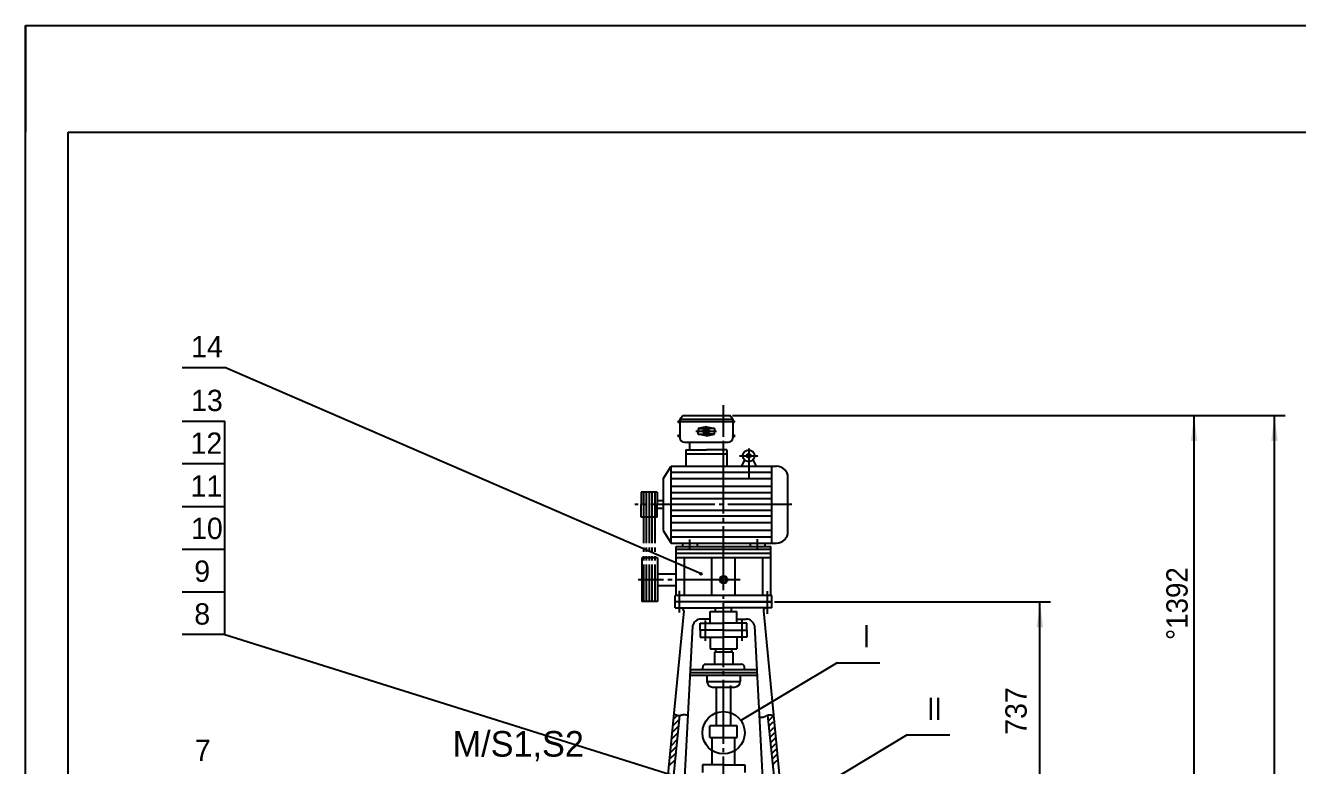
# Model space of a CAD drawing. Extents: x 281 to 6962, y -744 to 547.
# Drawn here: x 281.4 to 579.5, y 373.2 to 546.7 of the extents above; entities that cross this region are included whole.
import ezdxf

# ---------------------------------------------------------------- set-up
doc = ezdxf.new("R2010")
doc.units = 0
doc.linetypes.add('BORDER', pattern=[17, 12, -1, 1, -1, 1, -1])
doc.linetypes.add('DASHDOT', pattern=[18, 15, -1, 1, -1])
doc.layers.get('0').update_dxf_attribs({"linetype": 'CONTINUOUS'})
for name, color, linetype in [('1', 7, 'CONTINUOUS'), ('2', 94, 'DASHDOT'), ('6', 7, 'BORDER'), ('70', 8, 'CONTINUOUS'), ('85', 7, 'CONTINUOUS')]:
    doc.layers.add(name, color=color, linetype=linetype)
doc.styles.add('STYLE1', font='cadt_en.shx', dxfattribs={"width": 0.799282, "bigfont": 'cadt_hz.shx'})
doc.styles.add('STYLE3', font='cadt_en.shx', dxfattribs={"width": 0.9717, "bigfont": 'cadt_hz.shx'})
doc.styles.add('STYLE35', font='cadt_en.shx', dxfattribs={"width": 0.971372, "bigfont": 'cadt_hz.shx'})

# ---------------------------------------------------------------- blocks, each defined once
blk = doc.blocks.new('*U2')
for p, q in [((433.52, 385.23), (433.59, 385.19, 1)), ((433.59, 385.19), (433.67, 385.15)), ((433.67, 385.15), (433.76, 385.11)), ((433.76, 385.11), (433.86, 385.06)), ((433.86, 385.06), (433.97, 385.02)), ((433.97, 385.02), (434.08, 384.98)), ((434.08, 384.98), (434.19, 384.95)), ((434.19, 384.95), (434.3, 384.93)), ((434.3, 384.93), (434.41, 384.91)), ((434.41, 384.91), (434.52, 384.91)), ((434.52, 384.91), (434.62, 384.92)), ((434.62, 384.92), (434.73, 384.93)), ((434.73, 384.93), (434.83, 384.95)), ((434.83, 384.95), (434.93, 384.97)), ((434.93, 384.97), (435.03, 385)), ((435.03, 385), (435.13, 385.02)), ((435.13, 385.02), (435.23, 385.05)), ((435.23, 385.05), (435.33, 385.08)), ((435.33, 385.08), (435.43, 385.1)), ((435.43, 385.1), (435.53, 385.12)), ((435.53, 385.12), (435.64, 385.13)), ((435.64, 385.13), (435.74, 385.14)), ((435.74, 385.14), (435.85, 385.13)), ((435.85, 385.13), (435.96, 385.12)), ((435.96, 385.12), (436.07, 385.1)), ((436.07, 385.1), (436.18, 385.06)), ((436.18, 385.06), (436.29, 385.03)), ((436.29, 385.03), (436.4, 384.98)), ((436.4, 384.98), (436.5, 384.94)), ((436.5, 384.94), (436.59, 384.9)), ((436.59, 384.9), (436.67, 384.85)), ((436.67, 384.85), (436.73, 384.82))]:
    blk.add_line(p, q)
blk = doc.blocks.new('*U3')
for p, q in [((453.26, 384.59), (453.34, 384.58, 1)), ((453.34, 384.58), (453.42, 384.56)), ((454.41, 384.55), (454.5, 384.59)), ((454.5, 384.59), (454.6, 384.63)), ((454.6, 384.63), (454.69, 384.68)), ((454.69, 384.68), (454.78, 384.72)), ((454.78, 384.72), (454.88, 384.77)), ((454.88, 384.77), (454.97, 384.82)), ((454.97, 384.82), (455.06, 384.87)), ((455.06, 384.87), (455.15, 384.92)), ((455.15, 384.92), (455.25, 384.96)), ((455.25, 384.96), (455.34, 385)), ((455.34, 385), (455.45, 385.03)), ((455.45, 385.03), (455.55, 385.05)), ((455.55, 385.05), (455.66, 385.06)), ((455.66, 385.06), (455.77, 385.07)), ((455.77, 385.07), (455.89, 385.06)), ((455.89, 385.06), (456.01, 385.05)), ((456.01, 385.05), (456.12, 385.03)), ((456.12, 385.03), (456.23, 385.01)), ((456.23, 385.01), (456.33, 384.99)), ((456.33, 384.99), (456.41, 384.97)), ((456.41, 384.97), (456.49, 384.96)), ((453.42, 384.56), (453.52, 384.53)), ((453.52, 384.53), (453.63, 384.51)), ((453.63, 384.51), (453.74, 384.5)), ((453.74, 384.5), (453.86, 384.49)), ((453.86, 384.49), (453.98, 384.48)), ((453.98, 384.48), (454.09, 384.49)), ((454.09, 384.49), (454.2, 384.5)), ((454.2, 384.5), (454.31, 384.52)), ((454.31, 384.52), (454.41, 384.55))]:
    blk.add_line(p, q)
blk = doc.blocks.new('*D39')
for p, q in [((456.95, 411.58), (521.63, 411.58)), ((519.13, 362.45), (519.13, 411.58)), ((451.62, 362.45), (521.63, 362.45))]:
    blk.add_line(p, q)
for points in [[(519.13, 411.58), (519.88, 405.58), (518.38, 405.58)], [(519.13, 362.45), (518.38, 368.45), (519.88, 368.45)]]:
    blk.add_solid(points)
at = {"style": 'STYLE1'}
blk.add_text('737', height=5, rotation=90, dxfattribs=at).set_placement((516.03, 380.37))
blk = doc.blocks.new('*D40')
for p, q in [((447.1, 455.25), (557.75, 455.25)), ((555.25, 362.45), (555.25, 455.25)), ((442.45, 362.45), (557.75, 362.45))]:
    blk.add_line(p, q)
for points in [[(555.25, 455.25), (556, 449.25), (554.5, 449.25)], [(555.25, 362.45), (554.5, 368.45), (556, 368.45)]]:
    blk.add_solid(points)
at = {"insert": (553.82, 402.62), "char_height": 5, "attachment_point": 7, "rotation": 90, "style": 'STYLE3'}
blk.add_mtext('%%d1392', dxfattribs=at)
blk = doc.blocks.new('*D163')
for p, q in [((447.1, 455.25), (576.6, 455.25)), ((574.1, 115.15), (574.1, 455.25)), ((445.62, 115.15), (576.6, 115.15))]:
    blk.add_line(p, q)
for points in [[(574.1, 455.25), (574.85, 449.25), (573.35, 449.25)], [(574.1, 115.15), (573.35, 121.15), (574.85, 121.15)]]:
    blk.add_solid(points)
at = {"insert": (572.67, 275.04), "char_height": 5, "attachment_point": 7, "rotation": 90, "style": 'STYLE35'}
blk.add_mtext('%%d5102', dxfattribs=at)

msp = doc.modelspace()

# ---------------------------------------------------------------- linework, layer by layer
for p, q in [((281.38937, 546.68992), (875.38937, 546.68992)), ((281.38937, 546.68992), (281.38937, 521.68992)), ((281.38937, -294.31008), (281.38937, 546.68992)), ((439.70831, 418.11361), (328.12456, 466.49933)), ((328.12456, 403.8738), (328.12456, 453.8738, 1)), ((328.12456, 403.8738), (443.469, 367.66187)), ((471.64743, 397.25942), (449.04346, 383.70397)), ((433.4185, 384.21415), (434.16213, 384.95778)), ((455.2905, 384.87294), (455.44518, 385.02762)), ((455.42405, 383.59228), (456.51662, 384.68485)), ((433.08921, 381.05643), (434.43618, 382.4034)), ((433.25385, 382.63529), (434.60083, 383.98226)), ((455.5576, 382.31161), (456.65017, 383.40419)), ((455.69115, 381.03095), (456.78372, 382.12352)), ((432.75991, 377.89871), (434.10689, 379.24568)), ((432.92456, 379.47757), (434.27153, 380.82454)), ((455.8247, 379.75029), (456.91727, 380.84286)), ((455.95825, 378.46962), (457.05082, 379.5622)), ((488.05212, 380.33667), (463.25216, 365.4749)), ((432.43062, 374.74099), (433.77759, 376.08796)), ((432.59527, 376.31985), (433.94224, 377.66682)), ((456.0918, 377.18896), (457.18437, 378.28153)), ((456.22535, 375.9083), (457.31792, 377.00087)), ((456.3589, 374.62763), (457.45147, 375.72021)), ((432.26597, 373.16212), (433.61295, 374.5091)), ((456.49245, 373.34697), (457.58502, 374.43954))]:
    msp.add_line(p, q)
for centre, radius in [((439.70831, 418.11361), 0.2), ((444.9921, 380.84286), 4.95978)]:
    msp.add_circle(centre, radius)
at = {"layer": '1'}
for p, q in [((291.38937, 521.68992), (865.38937, 521.68992, 1)), ((291.38937, -284.31008), (291.38937, 521.68992)), ((318.12456, 466.49933), (328.12456, 466.49933)), ((318.12456, 453.8738), (328.12456, 453.8738)), ((436.12749, 446.26381), (445.79119, 446.26381, 6.28319)), ((328.12456, 443.8738), (318.12456, 443.8738, 1)), ((432.69786, 441.92752), (456.30499, 441.92752)), ((318.12456, 433.8738), (328.12456, 433.8738, 1)), ((432.69786, 426.75292), (456.30499, 426.75292)), ((318.12456, 423.8738), (328.12456, 423.8738, 1)), ((433.88033, 424.488), (456.10387, 424.488)), ((318.12456, 413.8738), (328.12456, 413.8738, 1)), ((328.12456, 403.8738), (318.12456, 403.8738, 1))]:
    msp.add_line(p, q, dxfattribs=at)
at = {"layer": '2'}
for p, q in [((444.9921, 144.26743), (444.9921, 457.67361)), ((444.9921, 144.26743), (444.9921, 457.67361)), ((434.29791, 453.77531), (434.80059, 453.77531)), ((434.54993, 453.4742), (434.54993, 454.0268)), ((447.62078, 453.77531), (447.11809, 453.77531)), ((434.82677, 450.47231), (434.26032, 450.47231)), ((434.54993, 450.76034), (434.54993, 450.17317)), ((438.46753, 451.54455), (443.29891, 451.54455)), ((447.09191, 450.47231), (447.65836, 450.47231)), ((447.36875, 450.76034), (447.36875, 450.17317)), ((450.88223, 447.49667), (450.88223, 440.21341)), ((448.75587, 445.78799), (453.0085, 445.78799)), ((460.98055, 434.34022), (424.20392, 434.34022)), ((437.05877, 424.09365), (437.05877, 426.1544)), ((452.92544, 424.09365), (452.92544, 426.27983)), ((448.91875, 416.73739), (425.01347, 416.73739)), ((434.65877, 409.07487), (434.65877, 414.12755)), ((455.32544, 408.7717), (455.32544, 414.07702)), ((440.70398, 407.17473), (440.70398, 402.41238)), ((449.28023, 407.17473), (449.28023, 402.41238))]:
    msp.add_line(p, q, dxfattribs=at)
at = {"layer": '6'}
for p, q in [((426.20133, 437.27711), (426.20133, 411.60601)), ((426.87051, 437.27711), (426.87051, 411.60601)), ((427.5397, 437.27711), (427.5397, 411.60601)), ((428.20889, 437.27711), (428.20889, 411.60601)), ((428.87807, 437.27711), (428.87807, 411.60601))]:
    msp.add_line(p, q, dxfattribs=at)
at = {"layer": '70'}
for p, q in [((430.84107, 440.39365), (432.69786, 443.34022)), ((432.69786, 425.34022), (432.69786, 443.34022)), ((432.69786, 443.34022), (457.40156, 443.34022)), ((456.30499, 425.34022), (456.30499, 443.34022)), ((430.84107, 440.39365), (430.84107, 428.29034)), ((456.30499, 440.38631), (432.69786, 440.38631)), ((456.30499, 438.61418), (432.69786, 438.61418)), ((460.06823, 428.00689), (460.06823, 440.67355)), ((429.39471, 437.27711), (425.6754, 437.27711)), ((425.6754, 437.27711), (425.6754, 434.34022)), ((429.39471, 437.27711), (429.39471, 434.34022)), ((456.30499, 437.08351), (432.69786, 437.08351, 6.28319)), ((456.30499, 435.69458), (432.69786, 435.69458)), ((425.6754, 431.40332), (425.6754, 434.34022)), ((430.84107, 435.21412), (429.39471, 435.21412)), ((429.39471, 431.40332), (429.39471, 434.34022)), ((430.84107, 433.46632), (429.39471, 433.46632)), ((456.30499, 432.98586), (432.69786, 432.98586, 6.28319)), ((429.39471, 431.40332), (425.6754, 431.40332)), ((456.30499, 431.59693), (432.69786, 431.59693)), ((456.30499, 430.06626), (432.69786, 430.06626, 1)), ((430.84107, 428.29034), (432.69786, 425.34022)), ((456.30499, 428.29413), (432.69786, 428.29413)), ((432.69786, 425.34022), (457.40156, 425.34022)), ((433.88033, 413.04591), (433.88033, 424.488)), ((433.88033, 423.91257), (456.10387, 423.91257)), ((433.88033, 423.91257), (456.10387, 423.91257)), ((435.34124, 425.34022), (435.34124, 424.488)), ((438.7763, 425.34022), (438.7763, 424.488)), ((451.20791, 425.34022), (451.20791, 424.488)), ((454.64297, 425.34022), (454.64297, 424.488)), ((456.10387, 413.04591), (456.10387, 424.488)), ((429.5319, 421.86878), (425.81259, 421.86878)), ((425.81259, 421.86878), (425.81259, 411.60601)), ((429.5319, 421.86878), (429.5319, 411.60601)), ((433.88033, 422.92731), (456.10387, 422.92731)), ((433.88033, 421.94205), (456.10387, 421.94205)), ((435.80376, 413.04591), (435.80376, 421.94205)), ((442.23654, 413.04591), (442.23654, 421.94205)), ((447.74766, 413.04591), (447.74766, 421.94205)), ((454.18045, 413.04591), (454.18045, 421.96874)), ((429.5319, 418.11361), (433.88033, 418.11361)), ((429.5319, 415.36118), (433.88033, 415.36118)), ((429.5319, 411.60601), (425.81259, 411.60601)), ((433.65877, 410.11257), (433.65877, 413.04591)), ((456.32544, 413.04591), (433.65877, 413.04591)), ((444.9921, 411.57924), (433.65877, 411.57924)), ((456.32544, 411.57924), (433.65877, 411.57924)), ((444.9921, 411.57924), (456.32544, 411.57924)), ((444.9921, 411.57924), (456.32544, 411.57924)), ((456.32544, 410.11257), (456.32544, 413.04591, 6.28319)), ((435.65135, 409.42585), (431.33215, 364.56307)), ((433.65877, 410.11257), (444.9921, 410.11257)), ((441.86149, 406.57924), (441.86149, 409.30126)), ((441.86149, 409.30126), (448.12272, 409.30126)), ((443.13161, 409.30126), (443.13161, 410.11257)), ((443.13161, 410.11257), (444.9921, 410.11257)), ((456.32544, 410.11257), (444.9921, 410.11257, 6.28319)), ((446.8526, 409.30126), (446.8526, 410.11257)), ((448.12272, 406.57924), (448.12272, 409.30126)), ((454.33285, 409.42585), (458.64749, 364.57303)), ((437.74754, 405.8885), (435.79479, 368.78095)), ((439.54507, 406.57924), (444.9921, 406.57924)), ((439.54507, 404.91257), (439.54507, 406.57924)), ((441.86149, 407.49427), (439.70831, 407.49427)), ((450.43914, 406.57924), (444.9921, 406.57924)), ((448.12272, 407.49427), (450.2759, 407.49427)), ((450.43914, 404.91257), (450.43914, 406.57924)), ((452.23666, 405.8885), (454.19032, 368.64717)), ((444.9921, 404.91257), (439.54507, 404.91257)), ((439.54507, 404.91257), (439.54507, 403.24591, 6.28319)), ((439.54507, 403.24591), (444.9921, 403.24591)), ((441.86149, 403.24591), (441.86149, 400.52389)), ((444.9921, 404.91257), (450.43914, 404.91257)), ((450.43914, 403.24591), (444.9921, 403.24591)), ((448.12272, 403.24591), (448.12272, 400.52389)), ((450.43914, 404.91257), (450.43914, 403.24591)), ((441.86149, 400.52389), (448.12272, 400.52389)), ((447.13161, 399.71257), (442.8526, 399.71257)), ((442.8526, 399.71257), (442.8526, 396.91257, 6.28319)), ((443.13161, 400.52389), (443.13161, 399.71257)), ((446.8526, 400.52389), (446.8526, 399.71257)), ((447.13161, 399.71257), (447.13161, 396.91257)), ((440.7654, 396.91257), (449.21881, 396.91257)), ((471.64743, 397.25942), (481.64743, 397.25942, 6.28319)), ((452.93913, 394.24591), (437.04508, 394.24591)), ((452.90003, 394.91257), (437.08418, 394.91257, 6.28319)), ((452.86092, 395.57924), (437.12329, 395.57924)), ((440.09873, 395.57924), (440.09873, 396.24591)), ((441.0912, 394.24591), (441.0912, 392.90675, 6.28319)), ((448.89301, 394.24591), (448.89301, 392.90675, 6.28319)), ((449.88548, 395.57924), (449.88548, 396.24591)), ((441.0912, 392.90675), (448.89301, 392.90675)), ((442.42453, 391.57342), (447.55967, 391.57342)), ((443.32544, 382.44591), (443.32544, 391.57342)), ((446.65877, 382.44591), (446.65877, 391.92382)), ((434.69929, 384.92649), (432.40364, 362.91257)), ((455.28006, 384.9731), (457.58057, 362.91257)), ((441.79755, 379.77924), (441.79755, 382.44591)), ((448.18666, 382.44591), (441.79755, 382.44591)), ((448.18666, 379.77924), (448.18666, 382.44591, 1)), ((441.79755, 379.77924), (448.18666, 379.77924)), ((442.32544, 373.31257), (442.32544, 379.77924)), ((447.65877, 373.31257), (447.65877, 379.77924)), ((488.05212, 380.33667), (498.05212, 380.33667, 1)), ((444.9921, 373.31257), (440.03235, 373.31257)), ((440.03235, 373.31257), (440.03235, 371.53846)), ((444.9921, 373.31257), (449.95185, 373.31257)), ((449.95185, 373.31257), (449.95185, 371.53846))]:
    msp.add_line(p, q, dxfattribs=at)
for radius in [0.90007, 0.68281]:
    msp.add_circle((444.9921, 416.73739), radius, dxfattribs=at)
for centre, radius, start, end in [((457.40156, 440.67355), 2.66667, 0, 90), ((457.40156, 428.00689), 2.66667, 270, 360), ((434.98615, 409.46995), 0.66667, 356.2071367, 434.5673049), ((454.99806, 409.46995), 0.66667, 105.4326951, 183.7928633), ((439.70831, 405.49427), 2, 90, 168.6318128), ((450.2759, 405.49427), 2, 11.3681872, 90), ((440.7654, 396.24591), 0.66667, 90, 180), ((449.21881, 396.24591), 0.66667, 0, 90), ((442.42453, 392.90675), 1.33333, 180, 270), ((447.55967, 392.90675), 1.33333, 270, 360)]:
    msp.add_arc(centre, radius, start, end, dxfattribs=at)
at = {"layer": '85'}
for p, q in [((434.73934, 454.3851), (435.44338, 455.24591)), ((434.73934, 454.3851), (434.73934, 449.98355)), ((434.73934, 454.3851), (447.18134, 454.3851)), ((434.73934, 453.82141), (447.18134, 453.82141)), ((435.44338, 455.24591), (446.4753, 455.24591)), ((435.44338, 455.24591), (446.4753, 455.24591)), ((447.17934, 454.3851), (446.4753, 455.24591)), ((447.18134, 454.3851), (447.18134, 449.98355)), ((440.95934, 452.60919), (439.03334, 452.20129)), ((439.03334, 452.20129), (440.70381, 452.20129)), ((439.03334, 452.20129), (439.03334, 451.54455)), ((439.03334, 450.88781), (439.03334, 451.54455)), ((440.95934, 450.47991), (439.03334, 450.88781)), ((439.03334, 450.88781), (440.70381, 450.88781)), ((440.95934, 452.60919), (442.88534, 452.20129)), ((440.95934, 450.47991), (442.88534, 450.88781)), ((442.88534, 452.20129), (441.21487, 452.20129)), ((442.88534, 450.88781), (441.21487, 450.88781)), ((442.88534, 452.20129), (442.88534, 451.54455)), ((442.88534, 450.88781), (442.88534, 451.54455)), ((435.73934, 448.98355), (446.18134, 448.98355)), ((436.12749, 447.21614), (440.95934, 447.21614)), ((436.12749, 447.21614), (436.12749, 443.34022)), ((436.99903, 448.98355), (436.99903, 447.21614)), ((445.79119, 447.21614), (440.95934, 447.21614, 6.28319)), ((444.91965, 448.98355), (444.91965, 447.21614)), ((445.79119, 447.21614), (445.79119, 443.34022)), ((449.89652, 444.81915), (449.17115, 443.34022)), ((451.86793, 444.81915), (452.59331, 443.34022))]:
    msp.add_line(p, q, dxfattribs=at)
for centre, radius in [((434.54993, 453.77531), 0.18941), ((447.36875, 453.77531), 0.18941), ((434.54993, 450.47231), 0.18941), ((440.95934, 451.54455), 0.7047), ((440.95934, 451.54455), 0.3549), ((447.36875, 450.47231), 0.18941), ((450.88219, 445.78799), 1.3821), ((450.8889, 445.78799), 0.47251)]:
    msp.add_circle(centre, radius, dxfattribs=at)
for centre, start, end in [((435.73934, 449.98355), 180, 270), ((446.18134, 449.98355), 270, 360)]:
    msp.add_arc(centre, 1, start, end, dxfattribs=at)

# ---------------------------------------------------------------- block references
for name in ['*D40', '*D163', '*D39', '*U2', '*U3']:
    msp.add_blockref(name, (0, 0))

# ---------------------------------------------------------------- texts
at = {"style": 'STYLE1'}
for s, height, p in [('14', 5, (320.20062, 468.90027)), ('13', 5, (320.20062, 456.27474)), ('12', 5, (320.07762, 446.24974)), ('11', 5, (320.07762, 436.21458)), ('10', 5, (320.20062, 426.27474)), ('9', 5, (320.95452, 416.24974)), ('8', 5, (320.95452, 406.21458)), ('7', 5, (321.07752, 374.2224)), ('M/S1,S2', 6, (381.49757, 375.2581))]:
    msp.add_text(s, height=height, dxfattribs=at).set_placement(p)
at = {"layer": '70', "style": 'STYLE1'}
for s, p in [('Ⅰ', (475.62571, 400.30387)), ('Ⅱ', (491.57877, 383.24144))]:
    msp.add_text(s, height=6, dxfattribs=at).set_placement(p)

doc.saveas('drawing.dxf')
